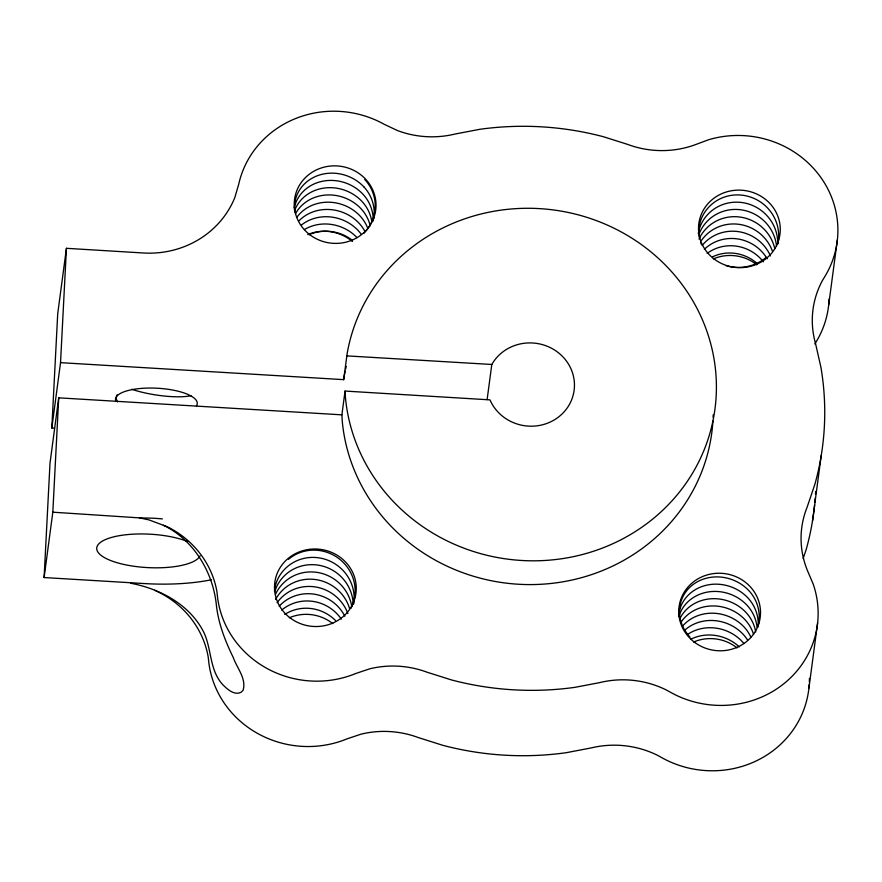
<?xml version="1.0" encoding="UTF-8"?>
<svg xmlns="http://www.w3.org/2000/svg" width="882" height="882" viewBox="0 0 882 882"><rect width="100%" height="100%" fill="white"/><g stroke="black" fill="none" stroke-linecap="round" stroke-linejoin="round"><path stroke-width="1.32" d="M211.382 579.772A102.301 32.877 3 0 1 144.339 583.564L44.1 577.545L49.998 463.204L58.719 397.837L341.885 414.838L342.271 421.364A186.014 176.091 7.6 0 0 530.214 584.59A186.014 176.091 7.6 0 0 712.921 421.089M54.552 428.178L51.818 428.024L57.716 313.672L66.437 248.316L143.446 252.991A93.007 88.046 7.6 0 0 234.844 197.502L238.724 184.217A98.586 93.327 7.6 0 1 384.089 124.241L397.595 130.613A93.007 88.046 7.6 0 0 454.958 134.053L479.841 129.301A297.62 281.744 7.6 0 1 603.343 136.71L627.631 144.394A93.007 88.046 7.6 0 0 694.222 145.089L708.643 139.731A98.586 93.327 7.6 0 1 815.729 170.888A98.586 93.327 7.6 0 1 824.879 276.474L822.267 280.807A93.007 88.046 7.6 0 0 815.541 343.55L820.91 367.232A297.62 281.744 7.6 0 1 814.88 484.273L807.118 507.194A93.007 88.046 7.6 0 0 807.35 570.356L813.204 584.104A98.586 93.327 7.6 0 1 781.893 685.248A98.586 93.327 7.6 0 1 670.695 692.403L666.086 689.867A93.007 88.046 7.6 0 0 599.826 682.58L574.943 687.332A297.62 281.744 7.6 0 1 451.441 679.923L427.153 672.238A93.007 88.046 7.6 0 0 369.801 668.799L355.755 673.506A98.586 93.327 7.6 0 1 217.457 596.508L216.972 591.932A93.007 88.046 7.6 0 0 167.139 526.686L148.981 519.895L139.466 517.877L52.821 512.188L44.1 577.545M52.821 512.188L58.719 397.837M51.818 428.024L60.538 362.656L66.437 248.316M60.538 362.656L343.671 379.646L347.177 353.473A186.014 176.091 7.6 0 1 635.911 240.786A186.014 176.091 7.6 0 1 624.236 538.053A186.014 176.091 7.6 0 1 345.446 397.606L345.049 391.068L489.973 399.866A43.935 41.597 7.6 0 0 556.123 418.752A43.935 41.597 7.6 0 0 559.475 353.616A43.935 41.597 7.6 0 0 491.803 364.475L346.847 355.887M341.885 414.838L345.049 391.068M487.118 399.59L491.803 364.475M828.672 305.018L837.393 239.661M812.52 520.821L821.241 455.465M808.915 688.147L817.636 622.78M343.671 379.646L344.002 377.242A186.014 176.091 7.6 0 1 345.171 371.212M803.138 558.549L806.159 549.629A297.62 281.744 7.6 0 0 814.637 504.868M814.858 344.002L816.159 341.83A98.586 93.327 7.6 0 0 829.113 298.932M139.466 517.877L153.06 518.197A102.301 32.877 3 0 1 162.376 518.903M130.734 583.245C160.304 588.812 190.325 604.909 204.04 632.813C211.823 649.703 209.464 670.695 223.058 684.961C227.457 689.36 234.303 695.6 241.018 692.315L243.068 690.319C246.662 678.655 236.861 667.928 233.223 657.454C225.186 640.982 218.405 623.618 216.399 605.273C213.124 572.308 193.753 539.872 163.379 525.253M154.703 590.256L158.418 592.054A93.007 88.046 7.6 0 1 208.251 657.299L208.736 661.864A98.586 93.327 7.6 0 0 347.034 738.862L361.08 734.155A93.007 88.046 7.6 0 1 418.432 737.606L442.72 745.29A297.62 281.744 7.6 0 0 566.222 752.699L591.105 747.947A93.007 88.046 7.6 0 1 657.366 755.224L661.974 757.759A98.586 93.327 7.6 0 0 809.224 684.498M809.411 678.379A98.586 93.327 7.6 0 1 809.356 682.051M815.663 491.506A297.62 281.744 7.6 0 1 815.508 494.174M815.233 498.187A297.62 281.744 7.6 0 1 814.891 502.2M693.583 642.019A40.925 38.742 7.6 0 1 737.032 647.895M289.318 617.764A40.925 38.742 7.6 0 1 332.779 623.64M309.086 234.645A40.925 38.742 7.6 0 1 352.535 240.51M713.34 258.9A40.925 38.742 7.6 0 1 756.8 264.776M345.7 368.808A186.014 176.091 7.6 0 1 346.262 366.416M713.185 414.948A186.014 176.091 7.6 0 1 713.108 417.407M200.093 555.858A52.082 16.736 3 0 1 129.114 565.494A52.082 16.736 3 0 1 106.248 539.233A52.082 16.736 3 0 1 187.668 541.581M115.807 400.979A40.925 13.153 3 0 1 158.154 388.278A40.925 13.153 3 0 1 196.465 405.819M190.887 395.709A40.44 9.294 8.8 0 1 131.661 389.26M117.493 401.927A40.44 16.449 -3.2 0 1 117.141 394.772M274.456 591.061A40.451 36.724 -7.1 0 1 287.532 566.531A40.451 39.106 32.2 0 1 333.275 562.804A40.451 39.106 32.2 0 1 353.704 604.06M288.502 559.276A40.451 39.106 32.2 0 1 339.504 559.078A40.451 39.106 32.2 0 1 350.882 608.426M349.625 608.646A40.451 39.106 32.2 0 0 284.621 588.316A40.451 36.724 -7.1 0 0 275.559 599.495M353.175 603.927A40.451 39.106 32.2 0 0 328.92 568.339A40.451 39.106 32.2 0 0 286.562 573.796A40.451 36.724 -7.1 0 0 274.809 591.491M351.709 606.254A40.451 39.106 32.2 0 0 325.601 574.634A40.451 39.106 32.2 0 0 285.592 581.062A40.451 36.724 -7.1 0 0 275.482 594.358M277.091 602.704A40.451 36.724 -7.1 0 1 283.651 595.582A40.451 39.106 32.2 0 1 347.861 613.53M284.71 614.445A40.451 39.106 32.2 0 1 335.524 620.531M344.873 616.187A40.451 39.106 32.2 0 0 282.681 602.847A40.451 36.724 -7.1 0 0 279.164 606.221M281.711 610.101A40.451 39.106 32.2 0 1 341.323 619.12M294.731 212.044A40.451 36.526 19.9 0 1 317.718 175.606A40.451 36.526 19.9 0 1 363.814 186.797M364.784 179.542A40.451 39.304 -15.1 0 1 363.803 233.399M363.814 186.808A40.451 39.304 -15.1 0 1 373.836 218.659M294.588 210.677A40.451 36.526 19.9 0 1 361.885 201.328A40.451 39.304 -15.1 0 1 371.719 220.886M370.231 225.748A40.451 39.304 -15.1 0 0 360.914 208.593A40.451 36.526 19.9 0 0 295.503 213.753M373.262 220.996A40.451 39.304 -15.1 0 0 362.844 194.073A40.451 36.526 19.9 0 0 322.625 181.218A40.451 36.526 19.9 0 0 294.268 207.81M296.991 217.126A40.451 36.526 19.9 0 1 359.944 215.847A40.451 39.304 -15.1 0 1 367.794 228.306M301.523 224.954A40.451 36.526 19.9 0 1 358.004 230.367A40.451 39.304 -15.1 0 1 361.157 234.193M304.455 229.518A40.451 36.526 19.9 0 1 357.034 237.633M299.02 220.831A40.451 36.526 19.9 0 1 358.974 223.113A40.451 39.304 -15.1 0 1 364.751 231.106M307.752 234.59A40.451 36.526 19.9 0 1 352.436 241.492M766.282 257.368A40.451 36.724 -7.1 0 1 726.062 265.691M701.411 244.38A40.451 36.724 -7.1 0 1 700.595 242.208M699.426 237.754A40.451 36.724 -7.1 0 1 699.073 235.472M698.875 233.179A40.451 36.724 -7.1 0 1 712.039 204.04A40.451 39.106 32.2 0 1 758.884 200.953A40.451 39.106 32.2 0 1 777.759 243.983M776.546 246.221A40.451 39.106 32.2 0 0 751.299 212.606A40.451 39.106 32.2 0 0 710.098 218.56A40.451 36.724 -7.1 0 0 699.095 234.039M777.692 243.917A40.451 39.106 32.2 0 0 754.573 206.388A40.451 39.106 32.2 0 0 711.068 211.305A40.451 36.724 -7.1 0 0 698.279 233.532M774.771 248.57A40.451 39.106 32.2 0 0 709.128 225.825A40.451 36.724 -7.1 0 0 699.018 239.121M772.378 251.039A40.451 39.106 32.2 0 0 708.169 233.091A40.451 36.724 -7.1 0 0 701.609 240.213M767.197 258.757A40.451 39.106 32.2 0 0 706.228 247.61A40.451 36.724 -7.1 0 0 704.409 249.253M770.471 255.967A40.451 39.106 32.2 0 0 707.199 240.345A40.451 36.724 -7.1 0 0 702.094 245.56M707.188 253.355A40.451 39.106 32.2 0 1 763.382 261.844M712.557 256.816A40.451 39.106 32.2 0 1 757.219 263.553M690 637.102A40.451 36.526 19.9 0 1 692.315 585.13A40.451 36.526 19.9 0 1 748.796 590.554A40.451 39.304 -15.1 0 1 757.781 627.256M680.683 622.78A40.451 36.526 19.9 0 1 744.926 619.594A40.451 39.304 -15.1 0 1 753.581 634.379M679.471 619.561A40.451 36.526 19.9 0 1 745.896 612.34A40.451 39.304 -15.1 0 1 755.731 631.898M678.831 613.817A40.451 36.526 19.9 0 1 706.405 585.229A40.451 36.526 19.9 0 1 747.826 597.809A40.451 39.304 -15.1 0 1 758.244 624.743M678.853 616.595A40.451 36.526 19.9 0 1 707.849 592.009A40.451 36.526 19.9 0 1 746.867 605.074A40.451 39.304 -15.1 0 1 757.054 627.08M687.431 634.555A40.451 36.526 19.9 0 1 742.016 641.379A40.451 39.304 -15.1 0 1 743.647 643.243M682.436 626.308A40.451 36.526 19.9 0 1 743.956 626.859A40.451 39.304 -15.1 0 1 750.836 637.047M684.708 630.222A40.451 36.526 19.9 0 1 742.986 634.125A40.451 39.304 -15.1 0 1 747.517 639.979M690.551 639.373A40.451 36.526 19.9 0 1 739.281 646.892M310.365 235.13A40.925 38.742 7.6 0 0 375.699 210.114A40.925 38.742 7.6 0 0 319.372 168.638A40.925 38.742 7.6 0 0 310.365 235.13M290.597 618.26A40.925 38.742 7.6 0 0 355.931 593.233A40.925 38.742 7.6 0 0 299.604 551.768A40.925 38.742 7.6 0 0 290.597 618.26M694.862 642.515A40.925 38.742 7.6 0 0 760.196 617.488A40.925 38.742 7.6 0 0 703.869 576.023A40.925 38.742 7.6 0 0 694.862 642.515M714.629 259.396A40.925 38.742 7.6 0 0 779.953 234.369A40.925 38.742 7.6 0 0 723.626 192.904A40.925 38.742 7.6 0 0 714.629 259.396"/></g></svg>
